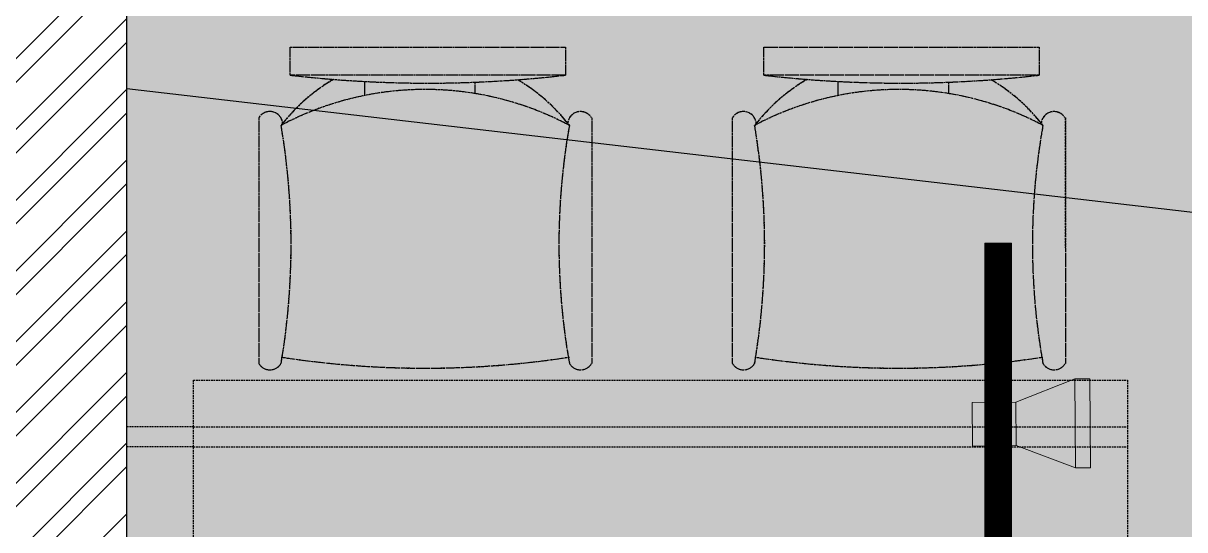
# Model space of a CAD drawing. Extents: x -2975 to 7327, y -1166 to 1029.
# Drawn here: x 59.5 to 233.6, y -250.3 to -174.3 of the extents above; entities that cross this region are included whole.
import ezdxf

# ---------------------------------------------------------------- set-up
doc = ezdxf.new("R2010")
doc.units = 0
doc.linetypes.add('XR-Mince$0$Anchor Stor (Ground Floor Plan ) Xref$2$Retail Building ( Ground Floor ) Xref$0$HIDDEN', pattern=[0.375, 0.25, -0.125])
for name, color, linetype in [('E-TEXT-LIGHTING', 7, 'Continuous'), ('XR-Mince$0$ceiling', 149, 'Continuous'), ('XR-Mince$0$D2-03-04 PLAN$0$A-SECT-004L', 8, 'Continuous'), ('XR-Mince$0$fur dashed', 15, 'XR-Mince$0$Anchor Stor (Ground Floor Plan ) Xref$2$Retail Building ( Ground Floor ) Xref$0$HIDDEN'), ('XR-Mince$0$hatch-wall', 8, 'Continuous'), ('XR-Mince$0$lighting unit', 4, 'Continuous')]:
    doc.layers.add(name, color=color, linetype=linetype)
doc.layers.add('XR-Mince$0$C-Spot', color=6, linetype='Continuous', lineweight=9)
pattern_1 = [(180, (9818.48346, -44521.9764), (-2e-13, -0.125), [])]

# ---------------------------------------------------------------- blocks, each defined once
blk = doc.blocks.new('XR-Mince$0$gfhfhh')
at = {"layer": 'XR-Mince$0$fur dashed'}
for p, q in [((-5832.98, -7608.14), (-5818.47, -7576.96)), ((-5818.47, -7576.96), (-5815.3, -7578.44)), ((-5815.3, -7578.44), (-5829.81, -7609.62)), ((-5809.07, -7577.72), (-5781.26, -7590.66)), ((-5819.28, -7589.08), (-5818, -7589.67)), ((-5825.19, -7601.55), (-5823.59, -7602.29)), ((-5829.81, -7609.62), (-5832.98, -7608.14)), ((-5826.62, -7615.43), (-5798.81, -7628.38))]:
    blk.add_line(p, q, dxfattribs=at)
for centre, radius, start, end in [((-5957.03, -7531.44), 149.32, 328.4277, 341.6545), ((-5808.92, -7579.34), 1.61, 95.4289, 239.2671), ((-5786.24, -7611.29), 38.42, 127.1004, 182.9817), ((-5804.39, -7602.84), 22.75, 102.7414, 124.5825), ((-5760.63, -7511.1), 84.95, 234.9559, 255.1262), ((-5782.59, -7591.59), 1.61, 275.4289, 34.6533), ((-5896.26, -7560.08), 117.76, 326.2485, 343.8337), ((-5804.39, -7602.84), 22.75, 185.2793, 207.3408), ((-5825.3, -7614.52), 1.61, 70.089, 214.6533), ((-5848.26, -7699.37), 89.28, 55.4498, 74.6324), ((-5798.96, -7626.76), 1.61, 275.4289, 34.6533)]:
    blk.add_arc(centre, radius, start, end, dxfattribs=at)
blk = doc.blocks.new('XR-Mince$0$fur')
at = {"layer": 'XR-Mince$0$fur dashed'}
for p, q in [((-13470.22, -21269.35), (-13428.95, -21269.35)), ((-13470.22, -21273.54), (-13470.22, -21269.35)), ((-13428.95, -21269.35), (-13428.95, -21273.54)), ((-13399.25, -21269.35), (-13357.98, -21269.35)), ((-13399.25, -21273.54), (-13399.25, -21269.35)), ((-13357.98, -21269.35), (-13357.98, -21273.54)), ((-13428.95, -21273.54), (-13470.22, -21273.54)), ((-13357.98, -21273.54), (-13399.25, -21273.54)), ((-13459.1, -21274.48), (-13459.1, -21276.6)), ((-13442.54, -21274.6), (-13442.54, -21276.3)), ((-13388.13, -21274.48), (-13388.13, -21276.6)), ((-13371.57, -21274.6), (-13371.57, -21276.3)), ((-13474.94, -21279.96), (-13474.94, -21316.77)), ((-13425.02, -21279.96), (-13425.02, -21316.77)), ((-13403.96, -21279.96), (-13403.96, -21316.77)), ((-13354.04, -21279.96), (-13354.04, -21316.77)), ((-13484.7, -21319.26), (-13344.7, -21319.26)), ((-13484.7, -21389.26), (-13484.7, -21319.26)), ((-13344.7, -21319.26), (-13344.7, -21389.26)), ((-13484.7, -21326.26), (-13494.7, -21326.26)), ((-13484.7, -21326.26), (-13344.7, -21326.26)), ((-13484.7, -21329.26), (-13494.7, -21329.26)), ((-13484.7, -21329.26), (-13344.7, -21329.26))]:
    blk.add_line(p, q, dxfattribs=at)
blk.add_lwpolyline([(-13484.7, -21319.26), (-13344.7, -21319.26), (-13344.7, -21389.26), (-13484.7, -21389.26)], close=True, dxfattribs=at)
for points in [[(-13484.7, -21326.26), (-13494.7, -21326.26)], [(-13484.7, -21326.26), (-13344.7, -21326.26)], [(-13484.7, -21329.26), (-13494.7, -21329.26)], [(-13484.7, -21329.26), (-13344.7, -21329.26)]]:
    blk.add_lwpolyline(points, dxfattribs=at)
for centre, radius, start, end in [((-13449.59, -21095.55), 179.19, 263.3862, 276.613), ((-13378.61, -21095.55), 179.19, 263.3862, 276.613), ((-13449.98, -21297.76), 27.3, 120.2377, 142.2993), ((-13449.98, -21297.76), 27.3, 37.6999, 59.541), ((-13379, -21297.76), 27.3, 120.2377, 142.2993), ((-13379, -21297.76), 27.3, 37.6999, 59.541), ((-13449.98, -21321.79), 46.1, 62.0589, 117.9402), ((-13379, -21321.79), 46.1, 62.0589, 117.9402), ((-13473.27, -21280.93), 1.93, 5.0475, 149.6117), ((-13426.71, -21280.93), 1.93, 30.3874, 174.2256), ((-13402.29, -21280.93), 1.93, 5.0475, 149.6117), ((-13355.73, -21280.93), 1.93, 30.3874, 174.2256), ((-13577.21, -21298.92), 107.13, 350.4083, 9.5909), ((-13328.01, -21298.92), 101.94, 169.9144, 190.0847), ((-13506.24, -21298.92), 107.13, 350.4083, 9.5909), ((-13257.04, -21298.92), 101.94, 169.9144, 190.0847), ((-13473.26, -21315.79), 1.93, 210.3874, 329.6117), ((-13449.97, -21176.16), 141.31, 261.2069, 278.7922), ((-13426.7, -21315.79), 1.93, 210.3874, 329.6117), ((-13402.28, -21315.79), 1.93, 210.3874, 329.6117), ((-13379, -21176.16), 141.31, 261.2069, 278.7922), ((-13355.72, -21315.79), 1.93, 210.3874, 329.6117)]:
    blk.add_arc(centre, radius, start, end, dxfattribs=at)
at = {"layer": 'XR-Mince$0$fur dashed', "xscale": 1.2, "yscale": 1.2, "zscale": 1.2, "rotation": 294.9584931452802}
for p in [(-2239.49, -23762.85), (-2168.52, -23762.85)]:
    blk.add_blockref('XR-Mince$0$gfhfhh', p, dxfattribs=at)
blk = doc.blocks.new('XR-Mince$0$lighting')
at = {"layer": 'XR-Mince$0$C-Spot'}
h = blk.add_hatch(dxfattribs=at)
h.set_pattern_fill('ANSI31', color=4, angle=-225)
h.set_pattern_definition(pattern_1)
h.paths.add_polyline_path([(-3366.1, -21954.04), (-3364.1, -21954.04), (-3364.1, -21298.72), (-3366.1, -21298.72)])
h = blk.add_hatch(dxfattribs=at)
h.set_pattern_fill('ANSI31', color=4, angle=-225)
h.set_pattern_definition(pattern_1)
h.paths.add_polyline_path([(-3364.1, -21954.04), (-3362.1, -21954.04), (-3362.1, -21298.72), (-3364.1, -21298.72)])
at = {"layer": 'XR-Mince$0$C-Spot', "color": 4, "elevation": 148.27}
for points in [[(-3362.1, -21954.04), (-3366.1, -21954.04), (-3366.1, -21298.72), (-3362.1, -21298.72)], [(-3361.41, -21329.09), (-3352.5, -21332.42), (-3352.61, -21319.08), (-3361.47, -21322.56)], [(-3361.41, -21329.09), (-3352.5, -21332.42), (-3352.61, -21319.08), (-3361.47, -21322.56)], [(-3361.41, -21329.09), (-3352.5, -21332.42), (-3352.61, -21319.08), (-3361.47, -21322.56)], [(-3361.47, -21322.56), (-3352.61, -21319.08), (-3352.5, -21332.41), (-3361.41, -21329.09)], [(-3350.27, -21332.4), (-3352.5, -21332.42), (-3352.61, -21319.08), (-3350.39, -21319.06)], [(-3350.27, -21332.4), (-3352.5, -21332.42), (-3352.61, -21319.08), (-3350.39, -21319.06)], [(-3350.27, -21332.4), (-3352.5, -21332.42), (-3352.61, -21319.08), (-3350.39, -21319.06)], [(-3350.39, -21319.06), (-3352.61, -21319.08), (-3352.5, -21332.41), (-3350.27, -21332.39)], [(-3361.41, -21329.09), (-3367.95, -21329.15), (-3368, -21322.61), (-3361.47, -21322.56)], [(-3361.41, -21329.09), (-3367.95, -21329.15), (-3368, -21322.61), (-3361.47, -21322.56)], [(-3361.41, -21329.09), (-3367.95, -21329.15), (-3368, -21322.61), (-3361.47, -21322.56)], [(-3361.47, -21322.56), (-3368, -21322.61), (-3367.95, -21329.15), (-3361.41, -21329.09)]]:
    blk.add_lwpolyline(points, close=True, dxfattribs=at)
blk = doc.blocks.new('XR-Mince$0$ceiling')
at = {"layer": 'XR-Mince$0$ceiling'}
h = blk.add_hatch(dxfattribs=at)
h.set_pattern_fill('CIRC', color=256, scale=10, pattern_type=2)
h.set_pattern_definition([(0, (4, 5000), (10, 10), [2, -8]), (90, (0, 5004), (-10, 10), [2, -8]), (45, (8, 5001), (-7.8e-06, 10.0000078), [1.4142136, -12.727922]), (45, (1, 5008), (-7.8e-06, 10.0000078), [1.4142136, -12.727922]), (135, (2, 5001), (-10.0000078, -7.8e-06), [1.4142136, -12.727922]), (135, (9, 5008), (-10.0000078, -7.8e-06), [1.4142136, -12.727922]), (63.434949, (0, 5006), (4e-09, 10), [2.236068, -20.124612]), (63.434949, (9, 5002), (4e-09, 10), [2.236068, -20.124619]), (153.434949, (4, 5000), (-10, 4e-09), [2.236068, -20.124619]), (153.434949, (8, 5009), (-10, 4e-09), [2.236068, -20.124619]), (206.565051, (4, 5000), (-10, -4e-09), [2.236068, -20.124612]), (206.565051, (8, 5001), (-10, -4e-09), [2.236068, -20.124612]), (296.565051, (0, 5004), (4e-09, -10), [2.236068, -20.124612]), (296.565051, (9, 5008), (4e-09, -10), [2.236068, -20.124612])])
h.paths.add_polyline_path([(-7433.02, -16160.94), (-7433.02, -16340.6), (-7974.57, -16453.74), (-7923.22, -16959.21), (-8295.32, -16959.21), (-8242.09, -16435.23), (-8494.7, -16366.57), (-8494.7, -15885.25), (-7837.6, -15885.25), (-7837.6, -16003.91), (-7680.58, -16160.94), (-7433.02, -16160.94)])
at = {"layer": 'XR-Mince$0$ceiling', "linetype": 'Continuous'}
blk.add_lwpolyline([(-8295.32, -16959.21), (-8229.01, -16306.42), (-8494.7, -16275.62), (-8494.7, -15885.25), (-7837.6, -15885.25), (-7837.6, -16003.91), (-7680.58, -16160.94), (-7433.02, -16160.94), (-7433.02, -16160.94), (-7433.02, -16241.9), (-7989.53, -16306.42), (-7923.22, -16959.21)], dxfattribs=at)
at = {"layer": 'XR-Mince$0$ceiling'}
blk.add_lwpolyline([(-8295.32, -16959.21), (-8229.01, -16306.42), (-8494.7, -16275.62)], dxfattribs=at)
blk = doc.blocks.new('XR-Mince')
at = {"layer": 'XR-Mince$0$hatch-wall', "ltscale": 100}
h = blk.add_hatch(dxfattribs=at)
h.set_pattern_fill('ANSI32', color=256, scale=20, style=0)
h.set_pattern_definition([(45, (8569.7315, 21091.42), (-5.3033009, 5.3033009), []), (45, (8573.267, 21091.42), (-5.3033009, 5.3033009), [])])
h.paths.add_polyline_path([(826.03, 917.71), (826.03, 937.71), (-54.97, 937.71), (-54.97, 937.71), (-74.97, 937.71), (-74.97, -352.29), (-97.47, -352.29), (-97.47, -372.29), (-74.97, -372.29), (-54.97, -372.29), (75.03, -372.29), (75.03, 352.71), (55.03, 352.71), (55.03, -352.29), (-54.97, -352.29), (-55.24, 352.63), (55.03, 352.63), (55.03, 372.63), (-54.97, 372.63), (-54.97, 917.71)])
h.paths.add_polyline_path([(946.03, 874.36), (966.03, 874.36), (975.03, 874.36), (975.03, 894.36), (966.03, 894.36), (966.03, 937.71), (946.03, 937.71)])
at = {"layer": 'XR-Mince$0$D2-03-04 PLAN$0$A-SECT-004L', "ltscale": 0.25}
blk.add_line((75.03, -372.29), (75.03, 352.71), dxfattribs=at)
blk.add_line((75.03, -372.29), (75.03, 352.71), dxfattribs=at)
at = {"layer": 'XR-Mince$0$fur dashed', "linetype": 'Continuous'}
blk.add_blockref('XR-Mince$0$fur', (13569.73, 21091.42), dxfattribs=at)
at = {"layer": 'XR-Mince$0$lighting unit', "linetype": 'Continuous'}
blk.add_blockref('XR-Mince$0$lighting', (3569.73, 21091.42), dxfattribs=at)
at = {"layer": 'XR-Mince$0$ceiling', "linetype": 'Continuous'}
blk.add_blockref('XR-Mince$0$ceiling', (8569.73, 16091.42), dxfattribs=at)

msp = doc.modelspace()

# ---------------------------------------------------------------- block references
at = {"layer": 'E-TEXT-LIGHTING'}
msp.add_blockref('XR-Mince', (0, 0), dxfattribs=at)

doc.saveas('drawing.dxf')
